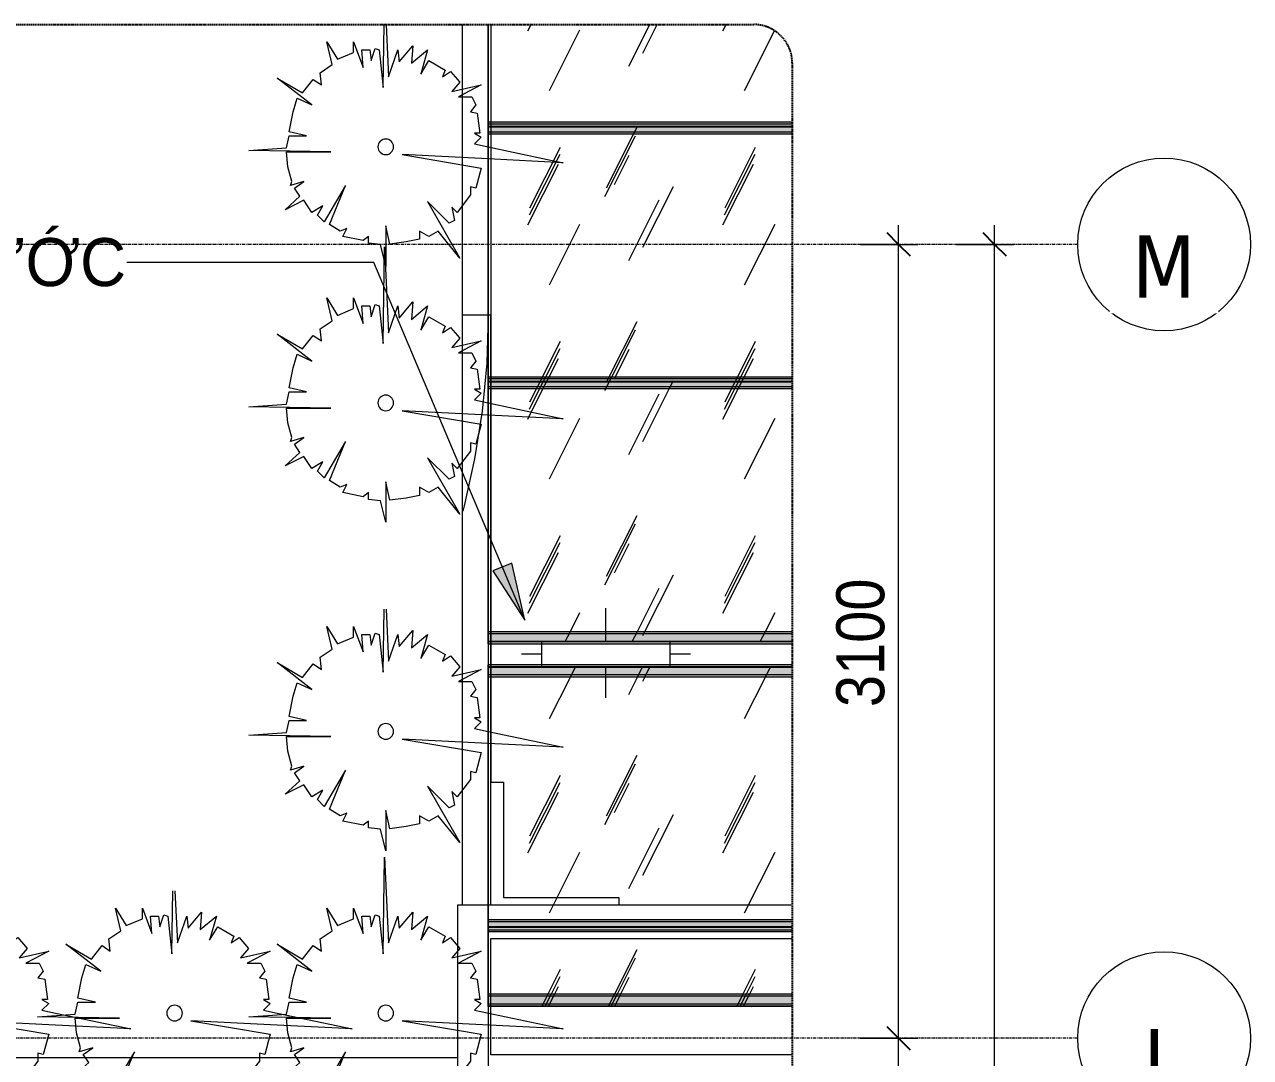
# Model space of a CAD drawing. Header units: millimetres. Extents: x 42313 to 135642, y -5392 to 75500.
# Drawn here: x 90284 to 95074, y 69862 to 73896 of the extents above; entities that cross this region are included whole.
import ezdxf

# ---------------------------------------------------------------- set-up
doc = ezdxf.new("R2010")
doc.units = ezdxf.units.MM
for name, pattern in [('Dash - Tight', [4.5, 3, -1.5]), ('Grid Line', [22.225, 12.7, -3.175, 3.175, -3.175]), ('Hidden', [7.14375, 4.7625, -2.38125])]:
    doc.linetypes.add(name, pattern=pattern)
for name, color, linetype, lineweight in [('0-2', 90, 'Continuous', 5), ('A-ANNO-DIMS', 211, 'Continuous', 9), ('A-ANNO-DIMS-75', 211, 'Continuous', 9), ('A-DETL-GENF-2', 92, 'Dash - Tight', 18), ('A-DETL-GENF-3', 92, 'Hidden', 25), ('A-DETL-THIN', 151, 'Continuous', 18), ('A-FLOR', 192, 'Continuous', 18), ('A-FLOR-3', 7, 'Continuous', 18), ('A-FLOR-4', 50, 'Continuous', 18), ('A-FLOR-5', 253, 'Continuous', 18), ('A-FLOR-6', 9, 'Continuous', 18), ('A-GLAZ-CURT', 52, 'Continuous', 18), ('A-GLAZ-CWMG', 51, 'Continuous', 18), ('A-WALL', 113, 'Continuous', 18), ('C-PRKG', 70, 'Continuous', 18), ('G-ANNO-TEXT-1', 170, 'Continuous', 9), ('G-ANNO-TEXT-2', 7, 'Continuous', 9), ('G-IMPT', 8, 'Continuous', 18), ('L-PLNT-1', 253, 'Continuous', 18), ('S-GRID-1', 1, 'Grid Line', 9), ('S-GRID-IDEN', 1, 'Continuous', 9)]:
    doc.layers.add(name, color=color, linetype=linetype, lineweight=lineweight)
doc.layers.add('A-GLAZ-CWMG-1', color=51, linetype='Continuous', lineweight=18, transparency=0.5)
doc.styles.add('Arial_1', font='arial.ttf', dxfattribs={"width": 0.95, "height": 187.5})
doc.styles.add('Tahoma_B', font='tahomabd.ttf', dxfattribs={"height": 243.75})
doc.styles.add('UTM Avo', font='', dxfattribs={"width": 0.9, "height": 187.5})
doc.styles.get('UTM Avo').set_extended_font_data('UTM Avo')
doc.dimstyles.new('1_Dim_chi_tiet_2_5', dxfattribs={"dimscale": 304.8, "dimtxt": 187.368928, "dimasz": 0.295276, "dimexe": 0.246063, "dimexo": 0.0625, "dimgap": 0.024606, "dimtad": 1, "dimdec": 0, "dimrnd": 5, "dimzin": 0, "dimdsep": 46, "dimtxsty": 'UTM Avo', "dimblk1": 'OBLIQUE', "dimblk2": 'OBLIQUE', "dimsah": 1, "dimcen": 0.09, "dimdle": 0.246063, "dimazin": 0, "dimtfac": 1, "dimtdec": 4, "dimtix": 1, "dimtmove": 0, "dimatfit": 3, "dimfxl": 0.492126, "dimfxlon": 1, "dimtvp": 1, "dimtolj": 1, "dimtzin": 0, "dimarcsym": 2})
pattern_1 = [(63.321, (895.13, 670.05), (-0.0032, 758.2195), [265.175, -1431.948]), (63.321, (133.13, 670.05), (-0.0032, 758.2195), [265.175, -1431.948]), (63.321, (1259.9, 816.54), (-0.0032, 758.2195), [265.175, -1431.948]), (63.321, (497.9, 816.54), (-0.0032, 758.2195), [265.175, -1431.948]), (63.321, (1204.7, 764.83), (-0.0032, 758.2195), [265.175, -1431.948]), (63.321, (442.7, 764.83), (-0.0032, 758.2195), [265.175, -1431.948]), (63.321, (1148.4, 1060.97), (-0.0032, 758.2195), [128.888, -1568.236]), (63.321, (386.4, 1060.97), (-0.0032, 758.2195), [128.888, -1568.236]), (63.321, (1111.6, 1015.14), (-0.0032, 758.2195), [265.175, -1431.948]), (63.321, (349.6, 1015.14), (-0.0032, 758.2195), [265.175, -1431.948]), (63.321, (1118.1, 1048.05), (-0.0032, 758.2195), [265.175, -1431.948]), (63.321, (356.1, 1048.05), (-0.0032, 758.2195), [265.175, -1431.948]), (63.321, (810.67, 903.7), (-0.0032, 758.2195), [265.175, -1431.948]), (63.321, (48.67, 903.7), (-0.0032, 758.2195), [265.175, -1431.948]), (63.321, (817.17, 942.47), (-0.0032, 758.2195), [265.175, -1431.948]), (63.321, (55.17, 942.47), (-0.0032, 758.2195), [265.175, -1431.948]), (63.321, (818.92, 970.43), (-0.0032, 758.2195), [265.175, -1431.948]), (63.321, (56.92, 970.43), (-0.0032, 758.2195), [265.175, -1431.948])]
pattern_2 = [(63.321, (895.13, 848.05), (-0.0032, 758.2195), [265.175, -1431.948]), (63.321, (133.13, 848.05), (-0.0032, 758.2195), [265.175, -1431.948]), (63.321, (1259.9, 994.54), (-0.0032, 758.2195), [265.175, -1431.948]), (63.321, (497.9, 994.54), (-0.0032, 758.2195), [265.175, -1431.948]), (63.321, (1204.7, 942.83), (-0.0032, 758.2195), [265.175, -1431.948]), (63.321, (442.7, 942.83), (-0.0032, 758.2195), [265.175, -1431.948]), (63.321, (1148.4, 1238.97), (-0.0032, 758.2195), [128.888, -1568.236]), (63.321, (386.4, 1238.97), (-0.0032, 758.2195), [128.888, -1568.236]), (63.321, (1111.6, 1193.14), (-0.0032, 758.2195), [265.175, -1431.948]), (63.321, (349.6, 1193.14), (-0.0032, 758.2195), [265.175, -1431.948]), (63.321, (1118.1, 1226.04), (-0.0032, 758.2195), [265.175, -1431.948]), (63.321, (356.1, 1226.04), (-0.0032, 758.2195), [265.175, -1431.948]), (63.321, (810.67, 1081.7), (-0.0032, 758.2195), [265.175, -1431.948]), (63.321, (48.67, 1081.7), (-0.0032, 758.2195), [265.175, -1431.948]), (63.321, (817.17, 1120.47), (-0.0032, 758.2195), [265.175, -1431.948]), (63.321, (55.17, 1120.47), (-0.0032, 758.2195), [265.175, -1431.948]), (63.321, (818.92, 1148.43), (-0.0032, 758.2195), [265.175, -1431.948]), (63.321, (56.92, 1148.43), (-0.0032, 758.2195), [265.175, -1431.948])]

# ---------------------------------------------------------------- blocks, each defined once
blk = doc.blocks.new('NCV_TKTC_KET CAU_rvt-2-TKCS_RAMP DỐC 1 - MẶT BẰNG TẦNG 1')
at = {"layer": 'A-FLOR-3', "flags": 128}
blk.add_lwpolyline([(63152.6, 72761.8), (63146.6, 72573.6), (63128.9, 72385.9), (63099.4, 72199.8), (63058.3, 72015.9), (63053.1, 71995.9)], dxfattribs=at)
at = {"layer": 'A-FLOR-4'}
blk.add_line((63152.6, 72500.7), (63152.6, 72501.9), dxfattribs=at)
at = {"layer": 'A-FLOR-5'}
for p, q in [((63152.6, 72501.9), (63152.6, 72520.2)), ((63152.6, 72472.4), (63152.6, 72500.7))]:
    blk.add_line(p, q, dxfattribs=at)
at = {"layer": 'A-FLOR-6'}
for p, q in [((63152.6, 72520.2), (63152.6, 72761.8)), ((63152.6, 71686.3), (63152.6, 72472.4))]:
    blk.add_line(p, q, dxfattribs=at)
blk = doc.blocks.new('xe oto1 - xe oto-615462-TKCS_RAMP DỐC 1 - MẶT BẰNG TẦNG 1')
at = {"layer": 'C-PRKG'}
for p, q in [((-2500, -2916.2), (-2500, -2674.6)), ((-2500, -2674.6), (-2500, -2916.2)), ((-2500, -2916.2), (-2500, -2674.6)), ((-2500, -2934.5), (-2500, -2916.2)), ((-2500, -2916.2), (-2500, -2934.5)), ((-2500, -2934.5), (-2500, -2916.2)), ((-2500, -2935.7), (-2500, -2934.5)), ((-2500, -2934.5), (-2500, -2935.7)), ((-2500, -2935.7), (-2500, -2934.5)), ((-2500, -2963.9), (-2500, -2935.7)), ((-2500, -2935.7), (-2500, -2963.9)), ((-2500, -2963.9), (-2500, -2935.7)), ((-2500, -3911.2), (-2500, -2963.9)), ((-2500, -2963.9), (-2500, -3911.2)), ((-2500, -3911.2), (-2500, -2963.9)), ((-2050, -3911.2), (-2050, -3820)), ((-2050, -3911.2), (-2050, -3820)), ((-2500, -3950.6), (-2500, -3911.2)), ((-2500, -3911.2), (-2500, -3950.6)), ((-2500, -3950.6), (-2500, -3911.2)), ((-2050, -3950), (-2050, -3911.2)), ((-2050, -3950), (-2050, -3911.2)), ((-2500, -3959), (-2500, -3950.6)), ((-2500, -3950.6), (-2500, -3959)), ((-2500, -3959), (-2500, -3950.6)), ((-2500, -4041), (-2500, -3959)), ((-2500, -3959), (-2500, -4041)), ((-2500, -4041), (-2500, -3959)), ((-2300, -3950), (-1800, -3950)), ((-2300, -3959), (-2300, -3950.6)), ((-2300, -4041), (-2300, -3959)), ((-1800, -3950.6), (-1800, -3959)), ((-1800, -3959), (-1800, -4041)), ((-2300, -4000), (-2380, -4000)), ((-2300, -4000), (-2380, -4000)), ((-1720, -4000), (-1800, -4000)), ((-1720, -4000), (-1800, -4000)), ((-2500, -4049.4), (-2500, -4041)), ((-2500, -4041), (-2500, -4049.4)), ((-2500, -4049.4), (-2500, -4041)), ((-2500, -4088.8), (-2500, -4049.4)), ((-2500, -4049.4), (-2500, -4088.8)), ((-2500, -4088.8), (-2500, -4049.4)), ((-2300, -4049.4), (-2300, -4041)), ((-1800, -4050), (-2300, -4050)), ((-2050, -4088.8), (-2050, -4050)), ((-2050, -4088.8), (-2050, -4050)), ((-1800, -4041), (-1800, -4049.4)), ((-2500, -4980), (-2500, -4088.8)), ((-2500, -4088.8), (-2500, -4500)), ((-2500, -4500), (-2500, -4088.8)), ((-2050, -4170), (-2050, -4088.8)), ((-2050, -4170), (-2050, -4088.8)), ((-2500, -4500), (-2450, -4500)), ((-2500, -4980), (-2500, -4500)), ((-2450, -4500), (-2450, -4950)), ((-2450, -4950), (-2000, -4950)), ((-2000, -4950), (-2000, -4980))]:
    blk.add_line(p, q, dxfattribs=at)
blk = doc.blocks.new('CAY MAI VAN PHUC - CAY DUC SOC_dwg-2256080-TKCS_RAMP DỐC 1 - MẶT BẰNG TẦNG 1')
at = {"layer": 'G-IMPT'}
for p, q in [((-506.7, 0.1), (-878.3, -78.6)), ((-878.3, -78.6), (-506.7, -60.1))]:
    blk.add_line(p, q, dxfattribs=at)
at = {"layer": 'G-IMPT', "flags": 128}
for points in [[(-1.6, 604.9), (-13.8, 346.6), (-60.3, 479.5), (-67, 419.7), (-133.5, 499.4), (-126.8, 413), (-206.6, 479.5), (-173.4, 359.9), (-213.3, 426.3), (-293.1, 379.8), (-279.8, 346.6), (-319.7, 373.2), (-366.2, 320), (-326.3, 273.5), (-472.6, 306.7), (-359.6, 246.9), (-426.1, 246.9), (-446, 207.1), (-419.4, 173.8), (-452.7, 167.2), (-466, 67.5), (-439.4, 67.5), (-472.6, 47.6), (-439.4, 14.4), (-506.7, 0.1)], [(32.8, 479.5), (12.9, 293.4), (8.5, 604.9)], [(-506.7, -60.1), (-80.3, -38.8), (-472.6, -105.2), (-446, -204.9), (-419.4, -198.2), (-419.4, -238.1), (-352.9, -324.5), (-326.3, -297.9), (-339.6, -364.4), (-313, -377.6), (-206.6, -271.3), (-366.2, -550.4), (-259.8, -417.5), (-213.3, -444.1), (-166.7, -417.5), (-166.7, -457.4), (-100.2, -470.7), (-19.9, -481.4), (-0.5, -390.9), (-0.5, -590.3), (26.2, -484), (86, -477.3), (86, -444.1), (112.6, -464), (212.4, -444.1), (192.4, -404.2), (225.7, -417.5), (278.9, -384.3), (199.1, -191.6), (305.5, -371), (338.7, -337.8), (312.1, -291.3), (365.3, -324.5), (405.2, -264.7), (498.3, -311.2), (425.2, -244.8), (451.8, -204.9), (405.2, -171.7), (471.7, -191.6), (465.1, -171.7), (485, -98.6), (491.7, -25.5), (272.2, -25.5), (677.9, -18.8), (491.7, -5.6), (478.4, 54.2), (391.9, 54.2), (478.4, 74.2), (458.4, 173.8), (438.5, 240.3), (365.3, 207.1), (538.2, 340), (411.9, 266.9), (358.7, 333.3), (318.8, 306.7), (325.4, 366.5), (265.6, 406.4), (292.2, 519.4), (239, 433), (159.2, 466.2), (159.2, 519.4), (112.6, 393.1), (119.3, 479.5), (79.4, 479.5), (72.7, 426.3), (52.8, 486.1), (32.8, 479.5)]]:
    blk.add_lwpolyline(points, dxfattribs=at)
at = {"layer": 'G-IMPT'}
blk.add_circle((0, 0), 38.6, dxfattribs=at)
blk = doc.blocks.new('CAY MAI VAN PHUC - CAY BONG TRANG-2256527-TKCS_RAMP DỐC 1 - MẶT BẰNG TẦNG 1')
at = {"extrusion": (0, 0, -1), "xscale": 0.7894736842105263, "yscale": 0.7894736842105263, "zscale": -0.7894736842105263, "rotation": 180}
blk.add_blockref('CAY MAI VAN PHUC - CAY DUC SOC_dwg-2256080-TKCS_RAMP DỐC 1 - MẶT BẰNG TẦNG 1', (0, 0), dxfattribs=at)
blk = doc.blocks.new('CAY MAI VAN PHUC - CAY DUC SOC_dwg-V42-TKCS_RAMP DỐC 1 - MẶT BẰNG TẦNG 1')
at = {"layer": 'G-IMPT', "flags": 128}
for points in [[(32.8, 479.5), (12.9, 293.4), (6.2, 771.8), (-13.8, 346.6), (-60.3, 479.5), (-67, 419.7), (-133.5, 499.4), (-126.8, 413), (-206.6, 479.5), (-173.4, 359.9), (-213.3, 426.3), (-293.1, 379.8), (-279.8, 346.6), (-319.7, 373.2), (-366.2, 320), (-326.3, 273.5), (-472.6, 306.7), (-359.6, 246.9), (-426.1, 246.9), (-446, 207.1), (-419.4, 173.8), (-452.7, 167.2), (-466, 67.5), (-439.4, 67.5), (-472.6, 47.6), (-439.4, 14.4), (-506.7, 0.1)], [(-506.7, -60.1), (-80.3, -38.8), (-472.6, -105.2), (-446, -204.9), (-419.4, -198.2), (-419.4, -238.1), (-352.9, -324.5), (-326.3, -297.9), (-339.6, -364.4), (-313, -377.6), (-206.6, -271.3), (-366.2, -550.4), (-259.8, -417.5), (-213.3, -444.1), (-166.7, -417.5), (-166.7, -457.4), (-100.2, -470.7), (-19.9, -481.4), (-0.5, -390.9), (-0.5, -590.3), (26.2, -484), (86, -477.3), (86, -444.1), (112.6, -464), (212.4, -444.1), (192.4, -404.2), (225.7, -417.5), (278.9, -384.3), (199.1, -191.6), (305.5, -371), (338.7, -337.8), (312.1, -291.3), (365.3, -324.5), (405.2, -264.7), (498.3, -311.2), (425.2, -244.8), (451.8, -204.9), (405.2, -171.7), (471.7, -191.6), (465.1, -171.7), (485, -98.6), (491.7, -25.5), (272.2, -25.5), (677.9, -18.8), (491.7, -5.6), (478.4, 54.2), (391.9, 54.2), (478.4, 74.2), (458.4, 173.8), (438.5, 240.3), (365.3, 207.1), (538.2, 340), (411.9, 266.9), (358.7, 333.3), (318.8, 306.7), (325.4, 366.5), (265.6, 406.4), (292.2, 519.4), (239, 433), (159.2, 466.2), (159.2, 519.4), (112.6, 393.1), (119.3, 479.5), (79.4, 479.5), (72.7, 426.3), (52.8, 486.1), (32.8, 479.5)], [(-506.7, 0.1), (-878.3, -78.6), (-506.7, -60.1)]]:
    blk.add_lwpolyline(points, dxfattribs=at)
at = {"layer": 'G-IMPT'}
blk.add_circle((0, 0), 38.6, dxfattribs=at)
blk = doc.blocks.new('CAY MAI VAN PHUC - CAY BONG TRANG-V43-TKCS_RAMP DỐC 1 - MẶT BẰNG TẦNG 1')
at = {"extrusion": (0, 0, -1), "xscale": 0.7894736842105263, "yscale": 0.7894736842105263, "zscale": -0.7894736842105263, "rotation": 180}
blk.add_blockref('CAY MAI VAN PHUC - CAY DUC SOC_dwg-V42-TKCS_RAMP DỐC 1 - MẶT BẰNG TẦNG 1', (0, 0), dxfattribs=at)
blk = doc.blocks.new('CAY MAI VAN PHUC - CAY DUC SOC_dwg-V44-TKCS_RAMP DỐC 1 - MẶT BẰNG TẦNG 1')
at = {"layer": 'G-IMPT', "flags": 128}
blk.add_lwpolyline([(32.8, 479.5), (12.9, 293.4), (6.2, 771.8), (-13.8, 346.6), (-60.3, 479.5), (-67, 419.7), (-133.5, 499.4), (-126.8, 413), (-206.6, 479.5), (-173.4, 359.9), (-213.3, 426.3), (-293.1, 379.8), (-279.8, 346.6), (-319.7, 373.2), (-366.2, 320), (-326.3, 273.5), (-472.6, 306.7), (-359.6, 246.9), (-426.1, 246.9), (-446, 207.1), (-419.4, 173.8), (-452.7, 167.2), (-466, 67.5), (-439.4, 67.5), (-472.6, 47.6), (-439.4, 14.4), (-878.3, -78.6), (-80.3, -38.8), (-472.6, -105.2), (-446, -204.9), (-419.4, -198.2), (-419.4, -238.1), (-352.9, -324.5), (-326.3, -297.9), (-339.6, -364.4), (-313, -377.6), (-206.6, -271.3), (-366.2, -550.4), (-259.8, -417.5), (-213.3, -444.1), (-166.7, -417.5), (-166.7, -457.4), (-100.2, -470.7), (-19.9, -481.4), (-0.5, -390.9), (-0.5, -590.3), (26.2, -484), (86, -477.3), (86, -444.1), (112.6, -464), (212.4, -444.1), (192.4, -404.2), (225.7, -417.5), (278.9, -384.3), (199.1, -191.6), (305.5, -371), (338.7, -337.8), (312.1, -291.3), (365.3, -324.5), (405.2, -264.7), (498.3, -311.2), (425.2, -244.8), (451.8, -204.9), (405.2, -171.7), (471.7, -191.6), (465.1, -171.7), (485, -98.6), (491.7, -25.5), (272.2, -25.5), (677.9, -18.8), (491.7, -5.6), (478.4, 54.2), (391.9, 54.2), (478.4, 74.2), (458.4, 173.8), (438.5, 240.3), (365.3, 207.1), (538.2, 340), (411.9, 266.9), (358.7, 333.3), (318.8, 306.7), (325.4, 366.5), (265.6, 406.4), (292.2, 519.4), (239, 433), (159.2, 466.2), (159.2, 519.4), (112.6, 393.1), (119.3, 479.5), (79.4, 479.5), (72.7, 426.3), (52.8, 486.1)], close=True, dxfattribs=at)
at = {"layer": 'G-IMPT'}
blk.add_circle((0, 0), 38.6, dxfattribs=at)
blk = doc.blocks.new('CAY MAI VAN PHUC - CAY BONG TRANG-V45-TKCS_RAMP DỐC 1 - MẶT BẰNG TẦNG 1')
at = {"extrusion": (0, 0, -1), "xscale": 0.7894736842105263, "yscale": 0.7894736842105263, "zscale": -0.7894736842105263, "rotation": 180}
blk.add_blockref('CAY MAI VAN PHUC - CAY DUC SOC_dwg-V44-TKCS_RAMP DỐC 1 - MẶT BẰNG TẦNG 1', (0, 0), dxfattribs=at)
blk = doc.blocks.new('System Panel - Glazed-4717224-TKCS_RAMP DỐC 1 - MẶT BẰNG TẦNG 1')
at = {"layer": 'A-GLAZ-CURT'}
h = blk.add_hatch(dxfattribs=at)
h.set_pattern_fill('FP_7', color=256, style=0, pattern_type=2)
h.set_pattern_definition(pattern_1)
h.paths.add_polyline_path([(63169.6, 70372), (64340.4, 70372), (64340.4, 70400.3), (63152.6, 70400.3), (63152.6, 70372)])
h.paths.add_polyline_path([(63152.6, 71347.5), (64340.4, 71347.5), (64340.4, 71386.9), (63152.6, 71386.9), (63152.6, 71355.5)])
h = blk.add_hatch(dxfattribs=at)
h.set_pattern_fill('FP_7', color=256, style=0, pattern_type=2)
h.set_pattern_definition(pattern_1)
h.paths.add_polyline_path([(63152.6, 70400.3), (64340.4, 70400.3), (64340.4, 71347.5), (63152.6, 71347.5), (63152.6, 70417)])
h = blk.add_hatch(dxfattribs=at)
h.set_pattern_fill('FP_8', color=256, style=0, pattern_type=2)
h.set_pattern_definition([(11.254, (895.13, 69759.04), (0.00027, 75.81383), [121.397, -655.543]), (11.254, (133.13, 69759.04), (0.00027, 75.81383), [121.397, -655.543]), (11.254, (1259.904, 69773.686), (0.00027, 75.81383), [121.397, -655.543]), (11.254, (497.904, 69773.686), (0.00027, 75.81383), [121.397, -655.543]), (11.254, (1204.694, 69768.515), (0.00027, 75.81383), [121.397, -655.543]), (11.254, (442.694, 69768.515), (0.00027, 75.81383), [121.397, -655.543]), (11.254, (1148.416, 69798.126), (0.00027, 75.81383), [59.004, -717.935]), (11.254, (386.416, 69798.126), (0.00027, 75.81383), [59.004, -717.935]), (11.254, (1111.61, 69793.544), (0.00027, 75.81383), [121.397, -655.543]), (11.254, (349.61, 69793.544), (0.00027, 75.81383), [121.397, -655.543]), (11.254, (1118.105, 69796.834), (0.00027, 75.81383), [121.397, -655.543]), (11.254, (356.105, 69796.834), (0.00027, 75.81383), [121.397, -655.543]), (11.254, (810.675, 69782.4), (0.00027, 75.81383), [121.397, -655.543]), (11.254, (48.675, 69782.4), (0.00027, 75.81383), [121.397, -655.543]), (11.254, (817.17, 69786.28), (0.00027, 75.81383), [121.397, -655.543]), (11.254, (55.17, 69786.28), (0.00027, 75.81383), [121.397, -655.543]), (11.254, (818.92, 69789.07), (0.00027, 75.81383), [121.397, -655.543]), (11.254, (56.92, 69789.07), (0.00027, 75.81383), [121.397, -655.543])])
h.paths.add_polyline_path([(63169.6, 70370.8), (64340.4, 70370.8), (64340.4, 70372), (63152.6, 70372), (63152.6, 70370.8)])
for p, q in [((64340.4, 71386.9), (63152.6, 71386.9)), ((63152.6, 71386.9), (63152.6, 71347.5)), ((63152.6, 71385.7), (63152.6, 71386.9)), ((63152.6, 71347.5), (63152.6, 71385.7)), ((63152.6, 71385.7), (64340.4, 71385.7)), ((63152.6, 70400.3), (63152.6, 71347.5)), ((63152.6, 71347.1), (63152.6, 70400.3)), ((63152.6, 70400.3), (63152.6, 70372)), ((63152.6, 70372), (63152.6, 70400.3)), ((63152.6, 70372), (64340.4, 70372)), ((63152.6, 70370.8), (63152.6, 70372)), ((63152.6, 70370.8), (63152.6, 70372)), ((64340.4, 70370.8), (63152.6, 70370.8))]:
    blk.add_line(p, q, dxfattribs=at)
blk = doc.blocks.new('Rectangular Mullion - 40 x 80mm-4717217-TKCS_RAMP DỐC 1 - MẶT BẰNG TẦNG 1')
at = {"layer": 'A-GLAZ-CWMG-1'}
for points in [[(63169.6, 71355.5), (64340.4, 71355.5), (64340.4, 71395.3), (63152.6, 71395.3), (63152.6, 71355.5)], [(63169.6, 71347.5), (64340.4, 71347.5), (64340.4, 71355.5), (63152.6, 71355.5), (63152.6, 71347.5)]]:
    blk.add_hatch(color=256, dxfattribs=at).paths.add_polyline_path(points)
at = {"layer": 'A-GLAZ-CWMG'}
for p, q in [((63152.6, 71355.5), (63152.6, 71395.3)), ((63152.6, 71395.3), (63152.6, 71387.3)), ((64340.4, 71395.3), (63152.6, 71395.3)), ((63152.6, 71387.3), (63152.6, 71347.5)), ((63152.6, 71387.3), (64340.4, 71387.3)), ((63152.6, 71347.5), (63152.6, 71355.5)), ((64340.4, 71355.5), (63152.6, 71355.5)), ((64340.4, 71347.5), (63152.6, 71347.5))]:
    blk.add_line(p, q, dxfattribs=at)
blk = doc.blocks.new('Rectangular Mullion - 40 x 80mm-4717218-TKCS_RAMP DỐC 1 - MẶT BẰNG TẦNG 1')
at = {"layer": 'A-GLAZ-CWMG-1'}
for points in [[(63169.6, 70070.8), (64340.4, 70070.8), (64340.4, 70110.6), (63152.6, 70110.6), (63152.6, 70070.8)], [(63169.6, 70062.8), (64340.4, 70062.8), (64340.4, 70070.8), (63152.6, 70070.8), (63152.6, 70062.8)]]:
    blk.add_hatch(color=256, dxfattribs=at).paths.add_polyline_path(points)
at = {"layer": 'A-GLAZ-CWMG'}
for p, q in [((63152.6, 70070.8), (63152.6, 70110.6)), ((63152.6, 70110.6), (63152.6, 70102.6)), ((63152.6, 70110.6), (64340.4, 70110.6)), ((63152.6, 70102.6), (63152.6, 70062.8)), ((63152.6, 70102.6), (64340.4, 70102.6)), ((63152.6, 70062.8), (63152.6, 70070.8)), ((63152.6, 70070.8), (64340.4, 70070.8)), ((64340.4, 70062.8), (63152.6, 70062.8))]:
    blk.add_line(p, q, dxfattribs=at)
blk = doc.blocks.new('System Panel - Glazed-4717283-TKCS_RAMP DỐC 1 - MẶT BẰNG TẦNG 1')
at = {"layer": 'A-GLAZ-CURT'}
h = blk.add_hatch(dxfattribs=at)
h.set_pattern_fill('FP_7', color=256, style=0, pattern_type=2)
h.set_pattern_definition(pattern_1)
h.paths.add_polyline_path([(64340.4, 70062.8), (64340.4, 70110.6), (63152.6, 70110.6), (63152.6, 70062.8), (63169.6, 70062.8)])
h.paths.add_polyline_path([(64340.4, 70352.5), (64340.4, 70372), (63152.6, 70372), (63152.6, 70352.5), (63169.6, 70352.5)])
h = blk.add_hatch(dxfattribs=at)
h.set_pattern_fill('FP_7', color=256, style=0, pattern_type=2)
h.set_pattern_definition(pattern_1)
h.paths.add_polyline_path([(63169.6, 70110.6), (64340.4, 70110.6), (64340.4, 70352.5), (63152.6, 70352.5), (63152.6, 70110.6)])
h = blk.add_hatch(dxfattribs=at)
h.set_pattern_fill('FP_9', color=256, style=0, pattern_type=2)
h.set_pattern_definition([(11.254, (895.13, 69449.48), (0.00027, 75.81383), [121.397, -655.543]), (11.254, (133.13, 69449.48), (0.00027, 75.81383), [121.397, -655.543]), (11.254, (1259.904, 69464.125), (0.00027, 75.81383), [121.397, -655.543]), (11.254, (497.904, 69464.125), (0.00027, 75.81383), [121.397, -655.543]), (11.254, (1204.694, 69458.954), (0.00027, 75.81383), [121.397, -655.543]), (11.254, (442.694, 69458.954), (0.00027, 75.81383), [121.397, -655.543]), (11.254, (1148.416, 69488.565), (0.00027, 75.81383), [59.004, -717.935]), (11.254, (386.416, 69488.565), (0.00027, 75.81383), [59.004, -717.935]), (11.254, (1111.61, 69483.98), (0.00027, 75.81383), [121.397, -655.543]), (11.254, (349.61, 69483.98), (0.00027, 75.81383), [121.397, -655.543]), (11.254, (1118.105, 69487.27), (0.00027, 75.81383), [121.397, -655.543]), (11.254, (356.105, 69487.27), (0.00027, 75.81383), [121.397, -655.543]), (11.254, (810.675, 69472.84), (0.00027, 75.81383), [121.397, -655.543]), (11.254, (48.675, 69472.84), (0.00027, 75.81383), [121.397, -655.543]), (11.254, (817.17, 69476.72), (0.00027, 75.81383), [121.397, -655.543]), (11.254, (55.17, 69476.72), (0.00027, 75.81383), [121.397, -655.543]), (11.254, (818.92, 69479.51), (0.00027, 75.81383), [121.397, -655.543]), (11.254, (56.92, 69479.51), (0.00027, 75.81383), [121.397, -655.543])])
h.paths.add_polyline_path([(63169.6, 70061.2), (64340.4, 70061.2), (64340.4, 70062.4), (63152.6, 70062.4), (63152.6, 70061.2)])
for p, q in [((64340.4, 70372), (63152.6, 70372)), ((63152.6, 70372), (63152.6, 70352.5)), ((63152.6, 70370.8), (63152.6, 70372)), ((63152.6, 70352.5), (63152.6, 70370.8)), ((63152.6, 70370.8), (64340.4, 70370.8)), ((63152.6, 70110.6), (63152.6, 70352.5)), ((63152.6, 70352.1), (63152.6, 70110.6)), ((63152.6, 70110.6), (63152.6, 70062.8)), ((63152.6, 70062.8), (63152.6, 70110.6)), ((63152.6, 70062.4), (64340.4, 70062.4)), ((63152.6, 70061.2), (63152.6, 70062.4)), ((63152.6, 70061.2), (63152.6, 70062.4)), ((64340.4, 70061.2), (63152.6, 70061.2))]:
    blk.add_line(p, q, dxfattribs=at)
blk = doc.blocks.new('Rectangular Mullion - 40 x 80mm-4717223-TKCS_RAMP DỐC 1 - MẶT BẰNG TẦNG 1')
at = {"layer": 'A-GLAZ-CWMG-1'}
for points in [[(63169.6, 70360.5), (64340.4, 70360.5), (64340.4, 70400.3), (63152.6, 70400.3), (63152.6, 70360.5)], [(63169.6, 70352.5), (64340.4, 70352.5), (64340.4, 70360.5), (63152.6, 70360.5), (63152.6, 70352.5)]]:
    blk.add_hatch(color=256, dxfattribs=at).paths.add_polyline_path(points)
at = {"layer": 'A-GLAZ-CWMG'}
for p, q in [((63152.6, 70360.5), (63152.6, 70400.3)), ((63152.6, 70400.3), (63152.6, 70392.3)), ((63152.6, 70400.3), (64340.4, 70400.3)), ((63152.6, 70392.3), (63152.6, 70352.5)), ((63152.6, 70392.3), (64340.4, 70392.3)), ((63152.6, 70352.5), (63152.6, 70360.5)), ((63152.6, 70360.5), (64340.4, 70360.5)), ((64340.4, 70352.5), (63152.6, 70352.5))]:
    blk.add_line(p, q, dxfattribs=at)
blk = doc.blocks.new('System Panel - Glazed-V50-TKCS_RAMP DỐC 1 - MẶT BẰNG TẦNG 1')
at = {"layer": 'A-GLAZ-CURT'}
h = blk.add_hatch(dxfattribs=at)
h.set_pattern_fill('FP_11', color=256, style=0, pattern_type=2)
h.set_pattern_definition([(11.254, (895.13, 71709.73), (0.00027, 75.81383), [121.397, -655.543]), (11.254, (133.13, 71709.73), (0.00027, 75.81383), [121.397, -655.543]), (11.254, (1259.904, 71724.374), (0.00027, 75.81383), [121.397, -655.543]), (11.254, (497.904, 71724.374), (0.00027, 75.81383), [121.397, -655.543]), (11.254, (1204.694, 71719.204), (0.00027, 75.81383), [121.397, -655.543]), (11.254, (442.694, 71719.204), (0.00027, 75.81383), [121.397, -655.543]), (11.254, (1148.416, 71748.815), (0.00027, 75.81383), [59.004, -717.935]), (11.254, (386.416, 71748.815), (0.00027, 75.81383), [59.004, -717.935]), (11.254, (1111.61, 71744.23), (0.00027, 75.81383), [121.397, -655.543]), (11.254, (349.61, 71744.23), (0.00027, 75.81383), [121.397, -655.543]), (11.254, (1118.105, 71747.52), (0.00027, 75.81383), [121.397, -655.543]), (11.254, (356.105, 71747.52), (0.00027, 75.81383), [121.397, -655.543]), (11.254, (810.675, 71733.09), (0.00027, 75.81383), [121.397, -655.543]), (11.254, (48.675, 71733.09), (0.00027, 75.81383), [121.397, -655.543]), (11.254, (817.17, 71736.966), (0.00027, 75.81383), [121.397, -655.543]), (11.254, (55.17, 71736.966), (0.00027, 75.81383), [121.397, -655.543]), (11.254, (818.92, 71739.76), (0.00027, 75.81383), [121.397, -655.543]), (11.254, (56.92, 71739.76), (0.00027, 75.81383), [121.397, -655.543])])
h.paths.add_polyline_path([(63152.6, 72500.7), (64340.4, 72500.7), (64340.4, 72501.9), (63152.6, 72501.9)])
h = blk.add_hatch(dxfattribs=at)
h.set_pattern_fill('FP_10', color=256, style=0, pattern_type=2)
h.set_pattern_definition(pattern_2)
h.paths.add_polyline_path([(63152.6, 71485.7), (64340.4, 71485.7), (64340.4, 71525.1), (63152.6, 71525.1), (63152.6, 71517.2)])
h.paths.add_polyline_path([(64340.4, 72472.4), (64340.4, 72500.7), (63152.6, 72500.7), (63152.6, 72472.4)])
h = blk.add_hatch(dxfattribs=at)
h.set_pattern_fill('FP_10', color=256, style=0, pattern_type=2)
h.set_pattern_definition(pattern_2)
h.paths.add_polyline_path([(64340.4, 71525.1), (64340.4, 72472.4), (63152.6, 72472.4), (63152.6, 71525.1), (63169.6, 71525.1)])
for p, q in [((63152.6, 72500.7), (63152.6, 72501.9)), ((63152.6, 72501.9), (64340.4, 72501.9)), ((63152.6, 72500.7), (63152.6, 72501.9)), ((63152.6, 72472.4), (63152.6, 72500.7)), ((64340.4, 72500.7), (63152.6, 72500.7)), ((63152.6, 72500.7), (63152.6, 72472.4)), ((63152.6, 71525.1), (63152.6, 72472.4)), ((63152.6, 72472.4), (63152.6, 71525.5)), ((63152.6, 71486.9), (63152.6, 71525.1)), ((63152.6, 71525.1), (63152.6, 71485.7)), ((64340.4, 71486.9), (63152.6, 71486.9)), ((63152.6, 71485.7), (63152.6, 71486.9)), ((63152.6, 71485.7), (64340.4, 71485.7))]:
    blk.add_line(p, q, dxfattribs=at)
blk = doc.blocks.new('Rectangular Mullion - 40 x 80mm-4717266-TKCS_RAMP DỐC 1 - MẶT BẰNG TẦNG 1')
at = {"layer": 'A-GLAZ-CWMG-1'}
for points in [[(63169.6, 71517.2), (64340.4, 71517.2), (64340.4, 71525.1), (63152.6, 71525.1), (63152.6, 71517.2)], [(63169.6, 71477.4), (64340.4, 71477.4), (64340.4, 71517.2), (63152.6, 71517.2), (63152.6, 71477.4)]]:
    blk.add_hatch(color=256, dxfattribs=at).paths.add_polyline_path(points)
at = {"layer": 'A-GLAZ-CWMG'}
for p, q in [((63152.6, 71517.2), (63152.6, 71525.1)), ((63152.6, 71525.1), (63152.6, 71485.3)), ((63152.6, 71525.1), (64340.4, 71525.1)), ((63152.6, 71477.4), (63152.6, 71517.2)), ((63152.6, 71517.2), (64340.4, 71517.2)), ((63152.6, 71485.3), (63152.6, 71477.4)), ((64340.4, 71485.3), (63152.6, 71485.3)), ((63152.6, 71477.4), (64340.4, 71477.4))]:
    blk.add_line(p, q, dxfattribs=at)
blk = doc.blocks.new('System Panel - Glazed-4717216-TKCS_RAMP DỐC 1 - MẶT BẰNG TẦNG 1')
at = {"layer": 'A-GLAZ-CURT'}
h = blk.add_hatch(dxfattribs=at)
h.set_pattern_fill('FP_12', color=256, style=0, pattern_type=2)
h.set_pattern_definition([(11.254, (895.13, 72704.765), (0.00027, 75.81383), [121.397, -655.543]), (11.254, (133.13, 72704.765), (0.00027, 75.81383), [121.397, -655.543]), (11.254, (1259.904, 72719.41), (0.00027, 75.81383), [121.397, -655.543]), (11.254, (497.904, 72719.41), (0.00027, 75.81383), [121.397, -655.543]), (11.254, (1204.694, 72714.24), (0.00027, 75.81383), [121.397, -655.543]), (11.254, (442.694, 72714.24), (0.00027, 75.81383), [121.397, -655.543]), (11.254, (1148.416, 72743.85), (0.00027, 75.81383), [59.004, -717.935]), (11.254, (386.416, 72743.85), (0.00027, 75.81383), [59.004, -717.935]), (11.254, (1111.61, 72739.27), (0.00027, 75.81383), [121.397, -655.543]), (11.254, (349.61, 72739.27), (0.00027, 75.81383), [121.397, -655.543]), (11.254, (1118.105, 72742.56), (0.00027, 75.81383), [121.397, -655.543]), (11.254, (356.105, 72742.56), (0.00027, 75.81383), [121.397, -655.543]), (11.254, (810.675, 72728.13), (0.00027, 75.81383), [121.397, -655.543]), (11.254, (48.675, 72728.13), (0.00027, 75.81383), [121.397, -655.543]), (11.254, (817.17, 72732.004), (0.00027, 75.81383), [121.397, -655.543]), (11.254, (55.17, 72732.004), (0.00027, 75.81383), [121.397, -655.543]), (11.254, (818.92, 72734.8), (0.00027, 75.81383), [121.397, -655.543]), (11.254, (56.92, 72734.8), (0.00027, 75.81383), [121.397, -655.543])])
h.paths.add_polyline_path([(63152.6, 73495.7), (64340.4, 73495.7), (64340.4, 73496.9), (63152.6, 73496.9)])
h = blk.add_hatch(dxfattribs=at)
h.set_pattern_fill('FP_10', color=256, style=0, pattern_type=2)
h.set_pattern_definition(pattern_2)
h.paths.add_polyline_path([(63152.6, 72500.7), (64340.4, 72500.7), (64340.4, 72520.2), (63152.6, 72520.2), (63152.6, 72512.2)])
h.paths.add_polyline_path([(64340.4, 73467.5), (64340.4, 73495.7), (63152.6, 73495.7), (63152.6, 73467.5)])
h = blk.add_hatch(dxfattribs=at)
h.set_pattern_fill('FP_10', color=256, style=0, pattern_type=2)
h.set_pattern_definition(pattern_2)
h.paths.add_polyline_path([(63152.6, 72520.2), (64340.4, 72520.2), (64340.4, 73467.5), (63152.6, 73467.5)])
for p, q in [((63152.6, 73495.7), (63152.6, 73496.9)), ((63152.6, 73496.9), (64340.4, 73496.9)), ((63152.6, 73495.7), (63152.6, 73496.9)), ((63152.6, 73467.5), (63152.6, 73495.7)), ((64340.4, 73495.7), (63152.6, 73495.7)), ((63152.6, 73495.7), (63152.6, 73467.5)), ((63152.6, 72520.2), (63152.6, 73467.5)), ((63152.6, 73467.5), (63152.6, 72520.6)), ((63152.6, 72501.9), (63152.6, 72520.2)), ((63152.6, 72520.2), (63152.6, 72500.7)), ((64340.4, 72501.9), (63152.6, 72501.9)), ((63152.6, 72500.7), (63152.6, 72501.9)), ((63152.6, 72500.7), (64340.4, 72500.7))]:
    blk.add_line(p, q, dxfattribs=at)
blk = doc.blocks.new('System Panel - Glazed-V51-TKCS_RAMP DỐC 1 - MẶT BẰNG TẦNG 1')
at = {"layer": 'A-GLAZ-CURT'}
h = blk.add_hatch(dxfattribs=at)
h.set_pattern_fill('FP_10', color=256, style=0, pattern_type=2)
h.set_pattern_definition(pattern_2)
h.paths.add_polyline_path([(64229.2, 73515.2), (64340.4, 73515.2), (64340.4, 73745.8), (64335.3, 73784.6), (64320.3, 73820.8), (64296.4, 73851.8), (64265.4, 73875.7), (64229.2, 73890.7), (64190.4, 73895.8), (63152.6, 73895.8), (63152.6, 73515.2), (64190.4, 73515.2)])
h = blk.add_hatch(dxfattribs=at)
h.set_pattern_fill('FP_10', color=256, style=0, pattern_type=2)
h.set_pattern_definition(pattern_2)
h.paths.add_polyline_path([(63152.6, 73495.7), (64340.4, 73495.7), (64340.4, 73515.2), (63152.6, 73515.2), (63152.6, 73507.3)])
for p, q in [((63152.6, 73515.2), (63152.6, 73895.8)), ((63152.6, 73895.8), (63152.6, 73515.6)), ((63152.6, 73496.9), (63152.6, 73515.2)), ((63152.6, 73515.2), (63152.6, 73495.7)), ((64340.4, 73496.9), (63152.6, 73496.9)), ((63152.6, 73495.7), (63152.6, 73496.9)), ((63152.6, 73495.7), (64340.4, 73495.7))]:
    blk.add_line(p, q, dxfattribs=at)
blk = doc.blocks.new('Rectangular Mullion - 40 x 80mm-4717265-TKCS_RAMP DỐC 1 - MẶT BẰNG TẦNG 1')
at = {"layer": 'A-GLAZ-CWMG-1'}
for points in [[(63152.6, 72512.2), (64340.4, 72512.2), (64340.4, 72520.2), (63152.6, 72520.2)], [(63152.6, 72472.4), (64340.4, 72472.4), (64340.4, 72512.2), (63152.6, 72512.2)]]:
    blk.add_hatch(color=256, dxfattribs=at).paths.add_polyline_path(points)
at = {"layer": 'A-GLAZ-CWMG'}
for p, q in [((63152.6, 72520.2), (63152.6, 72480.4)), ((63152.6, 72512.2), (63152.6, 72520.2)), ((63152.6, 72520.2), (64340.4, 72520.2)), ((63152.6, 72472.4), (63152.6, 72512.2)), ((64340.4, 72512.2), (63152.6, 72512.2)), ((63152.6, 72480.4), (63152.6, 72472.4)), ((64340.4, 72480.4), (63152.6, 72480.4)), ((64340.4, 72472.4), (63152.6, 72472.4))]:
    blk.add_line(p, q, dxfattribs=at)
blk = doc.blocks.new('BORDER VIEW - BORDER VIEW-2145199-TKCS_RAMP DỐC 1 - MẶT BẰNG TẦNG 1')
at = {"layer": 'A-DETL-GENF-3'}
for p, q in [((150, 13098.8), (20197.8, 13098.8)), ((20347.8, 12948.8), (20347.8, 150))]:
    blk.add_line(p, q, dxfattribs=at)
blk.add_arc((20197.8, 12948.8), 150, 0, 90, dxfattribs=at)
blk = doc.blocks.new('Grid - M_Grid Head - Circle-353313-TKCS_RAMP DỐC 1 - MẶT BẰNG TẦNG 1')
at = {"layer": 'S-GRID-IDEN'}
blk.add_circle((0, 0), 4.5, dxfattribs=at)
blk = doc.blocks.new('DIMBLOCK19-TKCS_RAMP DỐC 1 - MẶT BẰNG TẦNG 1')
at = {"layer": 'A-ANNO-DIMS-75', "lineweight": 25}
for p, q in [((93699.2, 69936.9), (93654.2, 69981.9)), ((93699.2, 69936.9), (93744.2, 69891.9)), ((93699.2, 61736.9), (93654.2, 61781.9)), ((93699.2, 61736.9), (93744.2, 61691.9))]:
    blk.add_line(p, q, dxfattribs=at)
at = {"layer": 'A-ANNO-DIMS-75'}
for p, q in [((93549.2, 69936.9), (93774.2, 69936.9)), ((93699.2, 69936.9), (93549.2, 69936.9)), ((93699.2, 61661.9), (93699.2, 69936.9)), ((93549.2, 61736.9), (93774.2, 61736.9)), ((93699.2, 61736.9), (93549.2, 61736.9))]:
    blk.add_line(p, q, dxfattribs=at)
at = {"layer": 'A-ANNO-DIMS-75', "color": 0, "insert": (93455.6, 65580.2), "char_height": 187.5, "width": 616.236, "attachment_point": 1, "rotation": 90, "line_spacing_factor": 1.110334, "style": 'UTM Avo'}
blk.add_mtext('8200', dxfattribs=at)
blk = doc.blocks.new('_Oblique')
at = {"color": 0, "linetype": 'ByBlock', "lineweight": -2}
blk.add_line((-0.5, -0.5), (0.5, 0.5), dxfattribs=at)
blk = doc.blocks.new('DIMBLOCK20-TKCS_RAMP DỐC 1 - MẶT BẰNG TẦNG 1')
at = {"layer": 'A-ANNO-DIMS-75'}
for p, q in [((93699.2, 69936.9), (93699.2, 73111.9)), ((93549.2, 73036.9), (93774.2, 73036.9)), ((93699.2, 73036.9), (93549.2, 73036.9)), ((93549.2, 69936.9), (93774.2, 69936.9)), ((93699.2, 69936.9), (93549.2, 69936.9))]:
    blk.add_line(p, q, dxfattribs=at)
at = {"layer": 'A-ANNO-DIMS-75', "lineweight": 25}
for p, q in [((93699.2, 73036.9), (93654.2, 73081.9)), ((93699.2, 73036.9), (93744.2, 72991.9)), ((93699.2, 69936.9), (93654.2, 69981.9)), ((93699.2, 69936.9), (93744.2, 69891.9))]:
    blk.add_line(p, q, dxfattribs=at)
at = {"layer": 'A-ANNO-DIMS-75', "color": 0, "insert": (93455.6, 71230.1), "char_height": 187.5, "width": 616.236, "attachment_point": 1, "rotation": 90, "line_spacing_factor": 1.110334, "style": 'UTM Avo'}
blk.add_mtext('3100', dxfattribs=at)
blk = doc.blocks.new('DIMBLOCK21-TKCS_RAMP DỐC 1 - MẶT BẰNG TẦNG 1')
at = {"layer": 'A-ANNO-DIMS-75'}
for p, q in [((94074.2, 61661.9), (94074.2, 73111.9)), ((93924.2, 73036.9), (94149.2, 73036.9)), ((94074.2, 73036.9), (93924.2, 73036.9)), ((93924.2, 61736.9), (94149.2, 61736.9)), ((94074.2, 61736.9), (93924.2, 61736.9))]:
    blk.add_line(p, q, dxfattribs=at)
at = {"layer": 'A-ANNO-DIMS-75', "lineweight": 25}
for p, q in [((94074.2, 73036.9), (94029.2, 73081.9)), ((94074.2, 73036.9), (94119.2, 72991.9)), ((94074.2, 61736.9), (94029.2, 61781.9)), ((94074.2, 61736.9), (94119.2, 61691.9))]:
    blk.add_line(p, q, dxfattribs=at)
at = {"layer": 'A-ANNO-DIMS-75', "color": 0, "insert": (93830.6, 67066), "char_height": 187.5, "width": 770.294, "attachment_point": 1, "rotation": 90, "line_spacing_factor": 1.110334, "style": 'UTM Avo'}
blk.add_mtext('11300', dxfattribs=at)

msp = doc.modelspace()

# ---------------------------------------------------------------- hatches: boundary and pattern name
at = {"layer": 'G-ANNO-TEXT-1'}
msp.add_hatch(color=256, dxfattribs=at).paths.add_polyline_path([(92238.5, 71569.8), (92187.6, 71792.5), (92114.5, 71761.7)])

# ---------------------------------------------------------------- linework, layer by layer
at = {"layer": 'A-DETL-THIN'}
msp.add_line((92095.8, 72361.9), (92095.8, 60861.9), dxfattribs=at)
at = {"layer": 'A-FLOR'}
for p, q in [((91995.8, 70456.3), (91995.8, 72761.8)), ((92095.8, 72761.8), (92095.8, 70456.3)), ((93283.6, 70456.3), (91975.8, 70456.3)), ((91975.8, 70456.3), (91975.8, 69741.9)), ((92105.8, 70062.8), (92105.8, 70326.3)), ((92105.8, 70326.3), (93283.6, 70326.3)), ((92105.8, 69871.9), (92105.8, 70062.4)), ((89095.8, 69861.8), (91975.8, 69861.8)), ((93283.6, 69871.9), (92105.8, 69871.9))]:
    msp.add_line(p, q, dxfattribs=at)
at = {"layer": 'A-WALL'}
for p, q in [((91995.8, 72761.8), (91995.8, 73895.8)), ((92095.8, 73895.8), (92095.8, 72761.8)), ((92105.8, 73895.8), (92105.8, 72761.8)), ((91995.8, 72761.8), (92105.8, 72761.8))]:
    msp.add_line(p, q, dxfattribs=at)
at = {"layer": 'G-ANNO-TEXT-1'}
for p, q in [((90688.7, 72966.9), (90684.2, 72966.9)), ((91648.9, 72966.9), (90688.7, 72966.9)), ((92238.5, 71569.8), (91648.9, 72966.9)), ((92187.6, 71792.5), (92114.5, 71761.7)), ((92238.5, 71569.8), (92187.6, 71792.5)), ((92114.5, 71761.7), (92238.5, 71569.8))]:
    msp.add_line(p, q, dxfattribs=at)
at = {"layer": 'S-GRID-1'}
for p, q in [((92523.7, 73036.9), (73846.8, 73036.9)), ((94398.7, 73036.9), (92523.7, 73036.9)), ((92523.7, 69936.9), (73846.8, 69936.9)), ((94398.7, 69936.9), (92523.7, 69936.9))]:
    msp.add_line(p, q, dxfattribs=at)

# ---------------------------------------------------------------- block references
at = {"layer": '0-2'}
msp.add_blockref('NCV_TKTC_KET CAU_rvt-2-TKCS_RAMP DỐC 1 - MẶT BẰNG TẦNG 1', (28943.3, 0), dxfattribs=at)
at = {"layer": 'A-DETL-GENF-2'}
msp.add_blockref('BORDER VIEW - BORDER VIEW-2145199-TKCS_RAMP DỐC 1 - MẶT BẰNG TẦNG 1', (72935.8, 60796.9), dxfattribs=at)
at = {"layer": 'A-GLAZ-CURT'}
for name in ['System Panel - Glazed-V51-TKCS_RAMP DỐC 1 - MẶT BẰNG TẦNG 1', 'System Panel - Glazed-4717216-TKCS_RAMP DỐC 1 - MẶT BẰNG TẦNG 1', 'System Panel - Glazed-V50-TKCS_RAMP DỐC 1 - MẶT BẰNG TẦNG 1', 'System Panel - Glazed-4717224-TKCS_RAMP DỐC 1 - MẶT BẰNG TẦNG 1', 'System Panel - Glazed-4717283-TKCS_RAMP DỐC 1 - MẶT BẰNG TẦNG 1']:
    msp.add_blockref(name, (28943.3, 0), dxfattribs=at)
at = {"layer": 'A-GLAZ-CWMG'}
for name, p in [('Rectangular Mullion - 40 x 80mm-4717265-TKCS_RAMP DỐC 1 - MẶT BẰNG TẦNG 1', (28943.3, 995)), ('Rectangular Mullion - 40 x 80mm-4717265-TKCS_RAMP DỐC 1 - MẶT BẰNG TẦNG 1', (28943.3, 0)), ('Rectangular Mullion - 40 x 80mm-4717266-TKCS_RAMP DỐC 1 - MẶT BẰNG TẦNG 1', (28943.3, 0)), ('Rectangular Mullion - 40 x 80mm-4717217-TKCS_RAMP DỐC 1 - MẶT BẰNG TẦNG 1', (28943.3, 0)), ('Rectangular Mullion - 40 x 80mm-4717223-TKCS_RAMP DỐC 1 - MẶT BẰNG TẦNG 1', (28943.3, 0)), ('Rectangular Mullion - 40 x 80mm-4717218-TKCS_RAMP DỐC 1 - MẶT BẰNG TẦNG 1', (28943.3, 0))]:
    msp.add_blockref(name, p, dxfattribs=at)
at = {"layer": 'C-PRKG'}
msp.add_blockref('xe oto1 - xe oto-615462-TKCS_RAMP DỐC 1 - MẶT BẰNG TẦNG 1', (94605.8, 75436.3), dxfattribs=at)
at = {"layer": 'L-PLNT-1', "rotation": 180}
for name, p in [('CAY MAI VAN PHUC - CAY BONG TRANG-2256527-TKCS_RAMP DỐC 1 - MẶT BẰNG TẦNG 1', (91695.8, 73418.2)), ('CAY MAI VAN PHUC - CAY BONG TRANG-V43-TKCS_RAMP DỐC 1 - MẶT BẰNG TẦNG 1', (91695.8, 72418.2)), ('CAY MAI VAN PHUC - CAY BONG TRANG-2256527-TKCS_RAMP DỐC 1 - MẶT BẰNG TẦNG 1', (91695.8, 71135.3)), ('CAY MAI VAN PHUC - CAY BONG TRANG-V45-TKCS_RAMP DỐC 1 - MẶT BẰNG TẦNG 1', (91695.8, 70035.3)), ('CAY MAI VAN PHUC - CAY BONG TRANG-2256527-TKCS_RAMP DỐC 1 - MẶT BẰNG TẦNG 1', (90005.8, 70035.3)), ('CAY MAI VAN PHUC - CAY BONG TRANG-2256527-TKCS_RAMP DỐC 1 - MẶT BẰNG TẦNG 1', (90870.8, 70035.3))]:
    msp.add_blockref(name, p, dxfattribs=at)
at = {"layer": 'S-GRID-IDEN', "xscale": 74.99999999999996, "yscale": 74.99999999999996, "zscale": 74.99999999999996, "rotation": 89.99999999999982}
for p in [(94736.2, 73036.9), (94736.2, 69936.9)]:
    msp.add_blockref('Grid - M_Grid Head - Circle-353313-TKCS_RAMP DỐC 1 - MẶT BẰNG TẦNG 1', p, dxfattribs=at)

# ---------------------------------------------------------------- texts
at = {"layer": 'G-ANNO-TEXT-2', "insert": (88240.2, 73061.7), "char_height": 187.5, "width": 2465.435, "attachment_point": 1, "line_spacing_factor": 0.936439, "style": 'Arial_1'}
msp.add_mtext('\\pt855,1710,2565,3420,4275,5130,5985,6840,7695,8550,9405,10260,11115,11970,12825,13680,14535,15390,16245,17100,17955,18810,19665,20520,21375,22230,23085,23940,24795,25650,26505,27360;MƯƠNG THU NƯỚC', dxfattribs=at)

# ---------------------------------------------------------------- dimensions: what is measured, and where the dimension line sits
at = {"layer": 'A-ANNO-DIMS'}
for base, p1, p2, override, picture, middle in [((93699.2, 73036.9), (93549.2, 69936.9), (93549.2, 73036.9), {"dimpost": '<>', "dimfxl": 3099.949304}, 'DIMBLOCK20-TKCS_RAMP DỐC 1 - MẶT BẰNG TẦNG 1', (93594.7, 71486.9)), ((94074.2, 73036.9), (93924.2, 61736.9), (93924.2, 73036.9), {"dimpost": '<>', "dimfxl": 11299.949304}, 'DIMBLOCK21-TKCS_RAMP DỐC 1 - MẶT BẰNG TẦNG 1', (93969.7, 67386.9)), ((93699.2, 69936.9), (93549.2, 61736.9), (93549.2, 69936.9), {"dimpost": '<>', "dimfxl": 8200}, 'DIMBLOCK19-TKCS_RAMP DỐC 1 - MẶT BẰNG TẦNG 1', (93594.7, 65836.9))]:
    dim = msp.add_linear_dim(base=base, p1=p1, p2=p2, angle=90, dimstyle='1_Dim_chi_tiet_2_5', override=override, dxfattribs=at)
    dim.commit()
    dim.dimension.update_dxf_attribs({"geometry": picture, "text_midpoint": middle})

# ---------------------------------------------------------------- next in the draw order: texts
at = {"layer": 'S-GRID-IDEN', "char_height": 243.75, "attachment_point": 5, "line_spacing_factor": 0.996129, "style": 'Tahoma_B', "bg_fill": 3, "box_fill_scale": 1.25, "bg_fill_color": 256, "bg_fill_true_color": 13158600, "bg_fill_transparency": 0}
for s, insert, width in [('\\pt952.49944,1904.99888,2857.50075,3810.00019,4762.49962,5714.99906,6667.50094,7620.00037,8572.49981,9524.99925,10477.50113,11430.00056,12382.5,13334.99944,14287.49888,15240.00075,16192.50019,17144.99963,18097.49906,19050.00094,20002.50038,20954.99981,21907.49925,22860.00113,23812.50056,24765,25717.49944,26669.99887,27622.50075,28575.00019,29527.49963,30479.99906;M', (94735.5, 72951), 303), ('\\pt952.49944,1904.99888,2857.50075,3810.00019,4762.49962,5714.99906,6667.50094,7620.00037,8572.49981,9524.99925,10477.50113,11430.00056,12382.5,13334.99944,14287.49888,15240.00075,16192.50019,17144.99963,18097.49906,19050.00094,20002.50038,20954.99981,21907.49925,22860.00113,23812.50056,24765,25717.49944,26669.99887,27622.50075,28575.00019,29527.49963,30479.99906;L', (94735.5, 69851), 193.5)]:
    msp.add_mtext(s, dxfattribs=dict(at, insert=insert, width=width))

doc.saveas('drawing.dxf')
